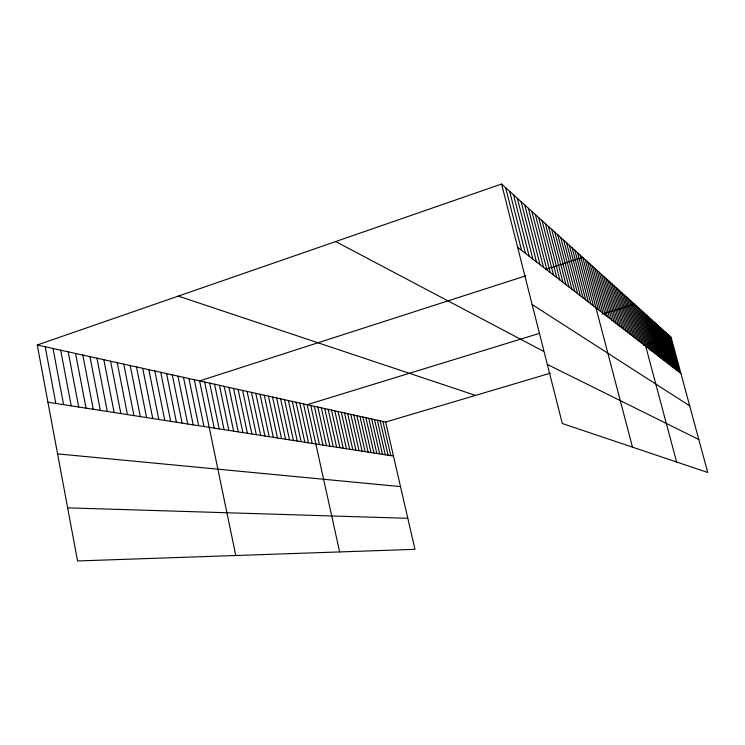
<?xml version="1.0" encoding="UTF-8"?>
<svg xmlns="http://www.w3.org/2000/svg" width="745" height="745" viewBox="0 0 745 745"><rect width="100%" height="100%" fill="white"/><g stroke="black" fill="none" stroke-linecap="round" stroke-linejoin="round"><path stroke-width="1.12" d="M37.25 345L385.631 422.052L414.965 549.335L77.555 560.957L37.25 345L501.581 184.043L671.143 337.373L707.75 472.498L562.307 423.514L501.581 184.043M525.709 275.846L199.604 380.909L235.774 555.509M545.61 269.439L582.767 257.463L632.468 447.14M539.771 333.266L307.163 404.693L339.646 551.933M602.044 314.148L634.451 304.193L676.628 462.021M385.631 422.052L550.294 373.217M643.568 345.55L671.143 337.373M67.637 507.848L407.813 518.306M57.57 453.873L400.503 486.597M47.931 402.216L393.472 456.061M178.297 296.1L475.496 395.399M547.324 364.454L698.819 439.531M335.66 241.557L543.217 351.184M532.135 304.547L689.693 405.848M517.626 247.312L680.911 373.45M669.876 336.228L679.701 372.509M668.6 335.073L678.481 371.569M667.306 333.909L677.233 370.61M666.002 332.726L675.985 369.641M664.68 331.534L674.709 368.654M663.339 330.324L673.424 367.667M661.979 329.094L672.13 366.661M660.61 327.856L670.807 365.646M659.223 326.599L669.476 364.612M657.816 325.323L668.125 363.569M656.392 324.038L666.766 362.517M654.957 322.734L665.378 361.446M653.495 321.421L663.981 360.366M652.015 320.08L662.556 359.267M650.525 318.73L661.122 358.159M649.007 317.361L659.67 357.041M647.47 315.973L658.198 355.896M645.915 314.567L656.699 354.75M644.341 313.142L655.19 353.577M642.749 311.699L653.654 352.394M641.128 310.237L652.108 351.193M639.499 308.756L650.534 349.982M637.832 307.257L648.932 348.744M636.156 305.739L647.321 347.496M632.719 302.628L644.025 344.954M630.968 301.045L642.339 343.65M629.19 299.443L640.625 342.328M627.392 297.814L638.903 340.996M625.567 296.156L637.143 339.636M623.714 294.489L635.364 338.258M621.833 292.785L633.557 336.87M619.924 291.062L631.723 335.455M617.996 289.311L629.87 334.011M616.031 287.542L627.979 332.559M614.038 285.745L626.061 331.078M612.027 283.92L624.124 329.579M609.978 282.066L622.15 328.061M607.892 280.185L620.147 326.515M605.778 278.276L618.117 324.941M603.636 276.339L616.059 323.349M601.466 274.365L613.964 321.728M599.25 272.372L611.831 320.089M597.006 270.342L609.671 318.422M594.724 268.274L607.482 316.727M592.415 266.179L605.247 315.005M590.059 264.056L602.984 313.254M587.665 261.895L600.684 311.475M585.244 259.698L598.347 309.669M580.187 255.125L593.476 305.906M577.552 252.751L590.943 303.951M574.879 250.329L588.364 301.958M572.16 247.862L585.738 299.928M569.385 245.356L583.074 297.87M566.563 242.814L580.355 295.765M563.695 240.216L577.589 293.632M560.771 237.571L574.768 291.453M557.8 234.88L571.899 289.237M554.774 232.142L568.975 286.983M551.682 229.348L566.004 284.683M548.543 226.508L562.969 282.346M545.34 223.612L559.877 279.952M542.071 220.66L556.729 277.522M538.747 217.652L553.526 275.045M535.357 214.588L550.248 272.512M531.893 211.459L546.914 269.932M528.373 208.274L543.505 267.306M524.769 205.015L540.032 264.624M521.1 201.699L536.484 261.886M517.356 198.31L532.871 259.092M513.538 194.855L529.173 256.233M509.636 191.325L525.402 253.328M505.65 187.721L521.556 250.348M382.902 421.447L390.771 455.642M380.146 420.841L388.043 455.214M377.352 420.217L385.286 454.785M374.539 419.593L382.492 454.348M371.68 418.969L379.68 453.91M368.803 418.327L376.821 453.463M365.888 417.684L373.943 453.016M362.936 417.032L371.019 452.56M359.956 416.371L368.077 452.103M356.939 415.701L365.087 451.638M353.884 415.03L362.07 451.172M350.802 414.35L359.015 450.688M347.673 413.652L355.924 450.213M344.516 412.954L352.804 449.719M341.322 412.246L349.638 449.235M338.09 411.538L346.434 448.732M334.812 410.812L343.203 448.229M331.506 410.076L339.925 447.717M328.154 409.34L336.61 447.196M324.755 408.586L333.248 446.674M321.328 407.832L329.849 446.143M317.845 407.059L326.403 445.612M314.334 406.276L322.92 445.063M310.767 405.494L319.4 444.514M303.513 403.883L312.211 443.396M299.807 403.073L308.542 442.828M296.063 402.244L304.835 442.251M292.273 401.406L301.082 441.664M288.427 400.549L297.274 441.068M284.534 399.692L293.418 440.472M280.595 398.817L289.507 439.857M276.591 397.932L285.549 439.243M272.549 397.038L281.545 438.619M268.442 396.135L277.475 437.986M264.289 395.213L273.359 437.343M260.07 394.282L269.178 436.691M255.796 393.332L264.95 436.03M251.465 392.382L260.657 435.359M247.079 391.404L256.308 434.689M242.628 390.427L251.894 434M238.121 389.421L247.415 433.301M233.539 388.415L242.879 432.594M228.901 387.381L238.279 431.877M224.189 386.348L233.613 431.15M219.412 385.286L228.873 430.414M214.569 384.215L224.068 429.66M209.652 383.126L219.198 428.906M204.67 382.027L214.243 428.133M194.305 379.736L203.972 426.531M188.932 378.544L198.636 425.702M183.475 377.342L193.216 424.855M177.925 376.113L187.712 423.998M172.291 374.865L182.125 423.123M166.563 373.599L176.435 422.238M160.743 372.314L170.661 421.335M154.839 371.001L164.794 420.422M148.823 369.678L158.825 419.491M142.714 368.328L152.762 418.55M136.503 366.95L146.597 417.591M130.189 365.553L140.321 416.613M123.772 364.137L133.942 415.617M117.235 362.694L127.451 414.602M110.595 361.223L120.848 413.577M103.834 359.723L114.134 412.525M96.952 358.205L107.299 411.464M89.959 356.659L100.342 410.383M82.825 355.076L93.255 409.275M75.571 353.475L86.048 408.148M68.186 351.845L78.7 407.012M60.671 350.178L71.222 405.839M53.007 348.483L63.604 404.656M45.203 346.76L55.838 403.445"/></g></svg>
